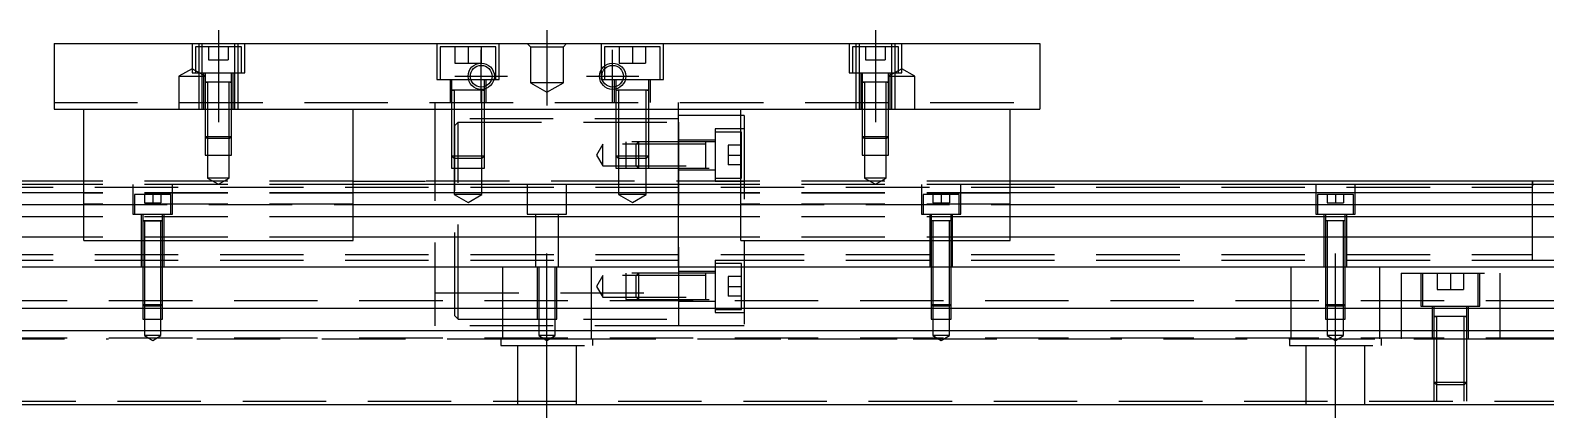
# Model space of a CAD drawing. Extents: x -10 to 569, y -283 to 77.
# Drawn here: x 121.4 to 352, y -223.6 to -164.6 of the extents above; entities that cross this region are included whole.
import ezdxf

# ---------------------------------------------------------------- set-up
doc = ezdxf.new("R2010")
doc.units = 0
doc.linetypes.add('CENTER', pattern=[50.8, 31.75, -6.35, 6.35, -6.35])
doc.linetypes.add('DASHED', pattern=[19.05, 12.7, -6.35])
doc.layers.get('0').update_dxf_attribs({"linetype": 'CONTINUOUS'})
doc.layers.add('CENTER', color=1, linetype='CENTER')

msp = doc.modelspace()

# ---------------------------------------------------------------- linework, layer by layer
at = {"color": 7, "linetype": 'CONTINUOUS'}
for p, q in [((125, -166.61), (275, -166.61)), ((125, -166.61), (125, -176.61)), ((275, -166.61), (275, -176.61)), ((125, -176.61), (275, -176.61)), ((129.5, -196.61), (129.5, -176.61)), ((170.5, -196.61), (170.5, -176.61)), ((183, -188.11), (183, -176.61)), ((220, -188.11), (220, -176.61)), ((229.5, -196.61), (229.5, -176.61)), ((270.5, -196.61), (270.5, -176.61)), ((229.5, -177.61), (220, -177.61)), ((129.5, -188.11), (0, -188.11)), ((129.5, -187.61), (60.5, -187.61)), ((170.5, -187.61), (181.5, -187.61)), ((229.5, -188.11), (170.5, -188.11)), ((350, -187.61), (270.5, -187.61)), ((400, -188.11), (270.5, -188.11)), ((350, -193.61), (350, -187.61)), ((350, -199.61), (350, -187.61)), ((350, -188.11), (350, -187.61)), ((355, -187.61), (350, -187.61)), ((350, -198.74), (350, -188.49)), ((129.5, -189.36), (0, -189.36)), ((0, -191.14), (129.5, -191.14)), ((229.5, -189.36), (170.5, -189.36)), ((170.5, -191.14), (229.5, -191.14)), ((400, -189.36), (270.5, -189.36)), ((270.5, -191.14), (400, -191.14)), ((129.5, -193.03), (0, -193.03)), ((229.5, -193.03), (170.5, -193.03)), ((400, -193.03), (270.5, -193.03)), ((129.5, -196.09), (0, -196.09)), ((129.5, -196.61), (170.5, -196.61)), ((229.5, -196.09), (170.5, -196.09)), ((229.5, -196.61), (270.5, -196.61)), ((400, -196.09), (270.5, -196.09)), ((0, -200.61), (400, -200.61)), ((350, -199.61), (350, -198.74)), ((0, -206.91), (400, -206.91)), ((0, -210.31), (400, -210.31)), ((0, -221.61), (400, -221.61))]:
    msp.add_line(p, q, dxfattribs=at)
at = {"color": 3, "linetype": 'DASHED'}
for p, q in [((146, -166.61), (146, -171.11)), ((153.5, -167.11), (146.5, -167.11)), ((146.5, -167.11), (146.5, -171.11)), ((147, -166.61), (147, -167.11)), ((147, -167.11), (147, -171.11)), ((147.5, -166.61), (147.5, -176.61)), ((148.5, -167.11), (148.5, -169.11)), ((150, -167.11), (150, -169.11)), ((151.5, -167.11), (151.5, -169.11)), ((152.5, -176.61), (152.5, -166.61)), ((153, -167.11), (153, -166.61)), ((153, -171.11), (153, -167.11)), ((153.5, -171.11), (153.5, -167.11)), ((154, -171.11), (154, -166.61)), ((183.25, -166.61), (183.25, -172.11)), ((192.25, -167.11), (183.75, -167.11)), ((183.75, -167.11), (183.75, -172.11)), ((186, -167.11), (186, -169.61)), ((188, -167.11), (188, -169.61)), ((190, -167.11), (190, -169.61)), ((192.25, -172.11), (192.25, -167.11)), ((192.75, -172.11), (192.75, -166.61)), ((197.5, -167.11), (197, -166.61)), ((197.5, -167.11), (197.5, -172.61)), ((197.5, -167.11), (202.5, -167.11)), ((202.5, -167.11), (203, -166.61)), ((202.5, -172.61), (202.5, -167.11)), ((208.25, -166.61), (208.25, -172.11)), ((217.25, -167.11), (208.75, -167.11)), ((208.75, -167.11), (208.75, -170.05)), ((211, -167.11), (211, -169.61)), ((213, -167.11), (213, -169.61)), ((215, -167.11), (215, -169.61)), ((217.25, -172.11), (217.25, -167.11)), ((217.75, -172.11), (217.75, -166.61)), ((246, -166.61), (246, -171.11)), ((253.5, -167.11), (246.5, -167.11)), ((246.5, -167.11), (246.5, -171.11)), ((247, -166.61), (247, -167.11)), ((247, -167.11), (247, -171.11)), ((247.5, -166.61), (247.5, -176.61)), ((248.5, -167.11), (248.5, -169.11)), ((250, -167.11), (250, -169.11)), ((251.5, -167.11), (251.5, -169.11)), ((252.5, -176.61), (252.5, -166.61)), ((253, -167.11), (253, -166.61)), ((253, -171.11), (253, -167.11)), ((253.5, -171.11), (253.5, -167.11)), ((254, -171.11), (254, -166.61)), ((146, -170.46), (144, -171.61)), ((148, -171.61), (146, -170.46)), ((148.5, -169.11), (150, -169.11)), ((150, -169.11), (151.5, -169.11)), ((186, -169.61), (188, -169.61)), ((188, -169.61), (190, -169.61)), ((208.75, -170.05), (208.75, -170.53)), ((208.75, -170.53), (208.75, -172.11)), ((211, -169.61), (213, -169.61)), ((213, -169.61), (215, -169.61)), ((248.5, -169.11), (250, -169.11)), ((250, -169.11), (251.5, -169.11)), ((254, -170.46), (252, -171.61)), ((256, -171.61), (254, -170.46)), ((144, -171.61), (148, -171.61)), ((144, -171.61), (144, -176.61)), ((146, -171.11), (154, -171.11)), ((147, -171.11), (147, -176.61)), ((147.75, -171.11), (147.75, -176.61)), ((148, -171.11), (148, -172.51)), ((152, -172.51), (148, -172.51)), ((152, -172.51), (148, -172.51)), ((148, -172.51), (148.22, -172.51)), ((148.22, -172.51), (148, -172.51)), ((148, -172.51), (148, -172.52)), ((148, -172.51), (148, -172.51)), ((148, -172.51), (148, -176.61)), ((151.78, -172.51), (148.22, -172.51)), ((148.35, -172.51), (148.35, -176.61)), ((151.65, -176.61), (151.65, -172.51)), ((151.78, -172.51), (152, -172.51)), ((152, -172.51), (151.78, -172.51)), ((152, -172.51), (152, -171.11)), ((152, -172.52), (152, -172.51)), ((152, -176.61), (152, -172.51)), ((152, -172.51), (152, -172.51)), ((152.25, -176.61), (152.25, -171.11)), ((153, -176.61), (153, -171.11)), ((183.25, -172.11), (192.75, -172.11)), ((185.25, -172.11), (185.25, -175.61)), ((185.5, -172.11), (185.5, -173.71)), ((190.5, -173.18), (190.5, -172.11)), ((190.75, -175.61), (190.75, -172.11)), ((197.5, -172.61), (200, -174.05)), ((202.5, -172.61), (197.5, -172.61)), ((200, -174.05), (202.5, -172.61)), ((208.25, -172.11), (217.75, -172.11)), ((210.25, -172.11), (210.25, -175.61)), ((210.5, -172.11), (210.5, -173.18)), ((215.5, -173.71), (215.5, -172.11)), ((215.75, -175.61), (215.75, -172.11)), ((246, -171.11), (254, -171.11)), ((247, -171.11), (247, -176.61)), ((247.75, -171.11), (247.75, -176.61)), ((248, -171.11), (248, -172.51)), ((252, -172.51), (248, -172.51)), ((252, -172.51), (248, -172.51)), ((252, -172.51), (248, -172.51)), ((248, -172.51), (248.22, -172.51)), ((248.22, -172.51), (248, -172.51)), ((248, -172.51), (248, -172.52)), ((248, -172.51), (248, -172.51)), ((248, -172.51), (248, -176.61)), ((251.78, -172.51), (248.22, -172.51)), ((248.35, -172.51), (248.35, -176.61)), ((251.65, -176.61), (251.65, -172.51)), ((251.78, -172.51), (252, -172.51)), ((252, -172.51), (251.78, -172.51)), ((252, -172.51), (252, -171.11)), ((252, -171.61), (256, -171.61)), ((252, -172.52), (252, -172.51)), ((252, -176.61), (252, -172.51)), ((252, -172.51), (252, -172.51)), ((252.25, -176.61), (252.25, -171.11)), ((253, -176.61), (253, -171.11)), ((256, -176.61), (256, -171.61)), ((190.5, -173.71), (185.5, -173.71)), ((190.5, -173.71), (185.5, -173.71)), ((190.5, -173.71), (185.5, -173.71)), ((185.5, -173.71), (185.76, -173.71)), ((185.76, -173.71), (185.5, -173.71)), ((185.5, -173.71), (185.5, -173.72)), ((185.5, -173.71), (185.5, -173.71)), ((185.5, -173.71), (185.5, -175.61)), ((190.01, -173.71), (185.76, -173.71)), ((185.9, -173.71), (185.9, -175.61)), ((190.24, -173.71), (190.01, -173.71)), ((190.1, -175.61), (190.1, -173.71)), ((190.24, -173.71), (190.5, -173.71)), ((190.5, -173.71), (190.24, -173.71)), ((190.5, -173.55), (190.5, -173.18)), ((190.5, -173.71), (190.5, -173.55)), ((190.5, -173.72), (190.5, -173.71)), ((190.5, -175.61), (190.5, -173.71)), ((190.5, -173.71), (190.5, -173.71)), ((210.5, -173.18), (210.5, -173.55)), ((210.5, -173.55), (210.5, -173.71)), ((215.5, -173.71), (210.5, -173.71)), ((215.5, -173.71), (210.5, -173.71)), ((210.5, -173.71), (210.76, -173.71)), ((210.76, -173.71), (210.5, -173.71)), ((210.5, -173.71), (210.5, -173.72)), ((210.5, -173.71), (210.5, -173.71)), ((210.5, -173.71), (210.5, -175.61)), ((215.24, -173.71), (210.76, -173.71)), ((210.9, -173.71), (210.9, -175.61)), ((215.1, -175.61), (215.1, -173.71)), ((215.24, -173.71), (215.5, -173.71)), ((215.5, -173.71), (215.24, -173.71)), ((215.5, -173.72), (215.5, -173.71)), ((215.5, -175.61), (215.5, -173.71)), ((215.5, -173.71), (215.5, -173.71)), ((125, -175.61), (275, -175.61)), ((148, -176.61), (148, -180.76)), ((148, -176.61), (148, -180.76)), ((148.35, -176.61), (148.35, -181.11)), ((151.65, -181.11), (151.65, -176.61)), ((152, -180.76), (152, -176.61)), ((152, -180.76), (152, -176.61)), ((183, -176.61), (183, -175.61)), ((185.5, -175.61), (185.5, -176.61)), ((185.5, -175.61), (185.5, -176.61)), ((185.5, -176.61), (185.5, -183.71)), ((185.5, -176.61), (185.5, -183.71)), ((185.9, -175.61), (185.9, -176.61)), ((185.9, -176.61), (185.9, -184.11)), ((190.1, -176.61), (190.1, -175.61)), ((190.1, -184.11), (190.1, -176.61)), ((190.5, -176.61), (190.5, -175.61)), ((190.5, -176.61), (190.5, -175.61)), ((190.5, -183.71), (190.5, -176.61)), ((190.5, -183.71), (190.5, -176.61)), ((210.5, -175.61), (210.5, -176.61)), ((210.5, -175.61), (210.5, -176.61)), ((210.5, -176.61), (210.5, -183.71)), ((210.5, -176.61), (210.5, -183.71)), ((210.9, -175.61), (210.9, -176.61)), ((210.9, -176.61), (210.9, -184.11)), ((215.1, -176.61), (215.1, -175.61)), ((215.1, -184.11), (215.1, -176.61)), ((215.5, -176.61), (215.5, -175.61)), ((215.5, -176.61), (215.5, -175.61)), ((215.5, -183.71), (215.5, -176.61)), ((215.5, -183.71), (215.5, -176.61)), ((220, -176.61), (220, -175.61)), ((248, -176.61), (248, -180.76)), ((248, -176.61), (248, -180.76)), ((248.35, -176.61), (248.35, -181.11)), ((251.65, -181.11), (251.65, -176.61)), ((252, -180.76), (252, -176.61)), ((252, -180.76), (252, -176.61)), ((220, -178.11), (183, -178.11)), ((186.5, -178.61), (186, -179.11)), ((186, -208.11), (186, -179.11)), ((186.5, -206.91), (186.5, -178.61)), ((186.5, -178.61), (220, -178.61)), ((220, -178.61), (220, -208.61)), ((225.6, -179.61), (225.6, -187.61)), ((230, -179.61), (225.6, -179.61)), ((230, -177.61), (229.5, -177.61)), ((230, -177.61), (230, -209.61)), ((148, -180.76), (152, -180.76)), ((148, -180.76), (148, -183.61)), ((148, -180.76), (148.35, -181.11)), ((151.65, -181.11), (148.35, -181.11)), ((148.35, -181.11), (148.35, -183.61)), ((151.65, -181.11), (152, -180.76)), ((151.65, -183.61), (151.65, -181.11)), ((152, -183.61), (152, -180.76)), ((208.5, -181.96), (207.55, -183.61)), ((208.5, -185.26), (208.5, -181.96)), ((224.2, -181.96), (208.5, -181.96)), ((212, -181.61), (212, -185.61)), ((225.6, -181.61), (212, -181.61)), ((213.95, -181.61), (213.6, -181.96)), ((213.6, -185.26), (213.6, -181.96)), ((213.95, -181.61), (213.95, -185.61)), ((215.1, -185.26), (215.1, -181.96)), ((225.6, -181.36), (220, -181.36)), ((224.2, -181.61), (224.19, -181.61)), ((224.2, -185.61), (224.2, -181.61)), ((224.2, -181.83), (224.2, -181.61)), ((224.21, -181.61), (224.2, -181.61)), ((224.2, -183.61), (224.2, -181.61)), ((224.2, -185.61), (224.2, -181.61)), ((224.2, -181.96), (224.2, -181.83)), ((224.2, -183.47), (224.2, -181.96)), ((225.6, -180.11), (225.6, -181.11)), ((226.65, -180.11), (225.6, -180.11)), ((227, -180.11), (226.65, -180.11)), ((229.6, -180.11), (227, -180.11)), ((227.6, -182.11), (227.6, -185.11)), ((229.6, -182.11), (227.6, -182.11)), ((229.6, -187.11), (229.6, -180.11)), ((248, -180.76), (252, -180.76)), ((248, -180.76), (248, -183.61)), ((248, -180.76), (248.35, -181.11)), ((251.65, -181.11), (248.35, -181.11)), ((248.35, -181.11), (248.35, -183.61)), ((251.65, -181.11), (252, -180.76)), ((251.65, -183.61), (251.65, -181.11)), ((252, -183.61), (252, -180.76)), ((148, -183.61), (152, -183.61)), ((148.35, -183.61), (148.35, -187.11)), ((151.65, -187.11), (151.65, -183.61)), ((185.5, -183.71), (190.5, -183.71)), ((185.5, -183.71), (185.5, -185.61)), ((185.5, -183.71), (185.9, -184.11)), ((190.1, -184.11), (185.9, -184.11)), ((185.9, -184.11), (185.9, -185.61)), ((190.1, -184.11), (190.5, -183.71)), ((190.1, -185.61), (190.1, -184.11)), ((190.5, -185.61), (190.5, -183.71)), ((207.55, -183.61), (208.5, -185.26)), ((210.5, -183.71), (215.5, -183.71)), ((210.5, -183.71), (210.5, -185.61)), ((210.5, -183.71), (210.9, -184.11)), ((215.1, -184.11), (210.9, -184.11)), ((210.9, -184.11), (210.9, -185.61)), ((215.1, -184.11), (215.5, -183.71)), ((215.1, -185.61), (215.1, -184.11)), ((215.5, -185.61), (215.5, -183.71)), ((224.2, -185.39), (224.2, -183.75)), ((227.6, -183.61), (229.6, -183.61)), ((248, -183.61), (252, -183.61)), ((248.35, -183.61), (248.35, -187.11)), ((251.65, -187.11), (251.65, -183.61)), ((185.5, -185.61), (190.5, -185.61)), ((185.9, -185.61), (185.9, -189.61)), ((190.1, -189.61), (190.1, -185.61)), ((208.5, -185.26), (224.2, -185.26)), ((210.5, -185.61), (215.5, -185.61)), ((210.9, -185.61), (210.9, -189.61)), ((212, -185.61), (225.6, -185.61)), ((213.6, -185.26), (213.95, -185.61)), ((215.1, -189.61), (215.1, -185.61)), ((220, -185.86), (225.6, -185.86)), ((229.6, -185.11), (227.6, -185.11)), ((55, -188.49), (350, -188.49)), ((170.5, -187.61), (129.5, -187.61)), ((170.5, -188.11), (129.5, -188.11)), ((137, -188.11), (137, -192.61)), ((143, -192.61), (143, -188.11)), ((151.65, -187.11), (148.35, -187.11)), ((148.35, -187.11), (150, -188.06)), ((150, -188.06), (151.65, -187.11)), ((270.5, -187.61), (181.5, -187.61)), ((183, -209.61), (183, -188.11)), ((197, -188.11), (197, -192.61)), ((203, -192.61), (203, -188.11)), ((220, -200.61), (220, -188.11)), ((225.6, -187.11), (229.6, -187.11)), ((225.6, -187.61), (230, -187.61)), ((270.5, -188.11), (229.5, -188.11)), ((251.65, -187.11), (248.35, -187.11)), ((248.35, -187.11), (250, -188.06)), ((250, -188.06), (251.65, -187.11)), ((257, -188.11), (257, -192.61)), ((263, -192.61), (263, -188.11)), ((317, -188.11), (317, -192.61)), ((323, -192.61), (323, -188.11)), ((350, -187.61), (350, -188.28)), ((350, -193.41), (350, -188.11)), ((170.5, -189.36), (129.5, -189.36)), ((170.5, -189.41), (129.5, -189.41)), ((170.5, -191.11), (129.5, -191.11)), ((129.5, -191.14), (170.5, -191.14)), ((142.75, -189.61), (137.25, -189.61)), ((137.25, -189.61), (137.25, -192.61)), ((138.75, -189.61), (138.75, -190.91)), ((138.75, -190.91), (140, -190.91)), ((140, -189.61), (140, -190.91)), ((140, -190.91), (141.25, -190.91)), ((141.25, -189.61), (141.25, -190.91)), ((142.75, -192.61), (142.75, -189.61)), ((190.1, -189.61), (185.9, -189.61)), ((185.9, -189.61), (188, -190.82)), ((188, -190.82), (190.1, -189.61)), ((215.1, -189.61), (210.9, -189.61)), ((210.9, -189.61), (213, -190.82)), ((213, -190.82), (215.1, -189.61)), ((270.5, -189.36), (229.5, -189.36)), ((270.5, -189.41), (229.5, -189.41)), ((270.5, -191.11), (229.5, -191.11)), ((229.5, -191.14), (270.5, -191.14)), ((262.75, -189.61), (257.25, -189.61)), ((257.25, -189.61), (257.25, -192.61)), ((258.75, -189.61), (258.75, -190.91)), ((258.75, -190.91), (260, -190.91)), ((260, -189.61), (260, -190.91)), ((260, -190.91), (261.25, -190.91)), ((261.25, -189.61), (261.25, -190.91)), ((262.75, -192.61), (262.75, -189.61)), ((322.75, -189.61), (317.25, -189.61)), ((317.25, -189.61), (317.25, -192.61)), ((318.75, -189.61), (318.75, -190.91)), ((318.75, -190.91), (320, -190.91)), ((320, -189.61), (320, -190.91)), ((320, -190.91), (321.25, -190.91)), ((321.25, -189.61), (321.25, -190.91)), ((322.75, -192.61), (322.75, -189.61)), ((170.5, -193.03), (129.5, -193.03)), ((137, -192.61), (143, -192.61)), ((138.25, -192.61), (138.25, -200.61)), ((138.5, -192.61), (138.5, -193.61)), ((141.5, -193.61), (138.5, -193.61)), ((140, -193.61), (138.5, -193.61)), ((141.5, -193.61), (138.5, -193.61)), ((138.5, -193.61), (138.62, -193.61)), ((138.62, -193.61), (138.5, -193.61)), ((138.5, -193.61), (138.5, -193.61)), ((138.5, -193.61), (138.5, -200.61)), ((138.5, -193.61), (138.5, -193.62)), ((138.62, -193.61), (141.38, -193.61)), ((140, -193.61), (138.62, -193.61)), ((138.75, -193.61), (138.75, -200.61)), ((141.5, -193.61), (140, -193.61)), ((141.38, -193.61), (140, -193.61)), ((141.25, -200.61), (141.25, -193.61)), ((141.38, -193.61), (141.5, -193.61)), ((141.5, -193.61), (141.38, -193.61)), ((141.5, -193.61), (141.5, -192.61)), ((141.5, -200.61), (141.5, -193.61)), ((141.5, -193.61), (141.5, -193.61)), ((141.5, -193.62), (141.5, -193.61)), ((141.75, -200.61), (141.75, -192.61)), ((197, -192.61), (203, -192.61)), ((198.25, -192.61), (198.25, -200.61)), ((201.75, -200.61), (201.75, -192.61)), ((270.5, -193.03), (229.5, -193.03)), ((257, -192.61), (263, -192.61)), ((258.25, -192.61), (258.25, -200.61)), ((258.5, -192.61), (258.5, -193.61)), ((260, -193.61), (258.5, -193.61)), ((258.62, -193.61), (258.5, -193.61)), ((258.5, -193.61), (258.5, -193.61)), ((258.5, -193.61), (258.5, -200.61)), ((258.5, -193.61), (258.5, -193.62)), ((260, -193.61), (258.62, -193.61)), ((258.75, -193.61), (258.75, -200.61)), ((261.5, -193.61), (260, -193.61)), ((261.38, -193.61), (260, -193.61)), ((261.25, -200.61), (261.25, -193.61)), ((261.5, -193.61), (261.38, -193.61)), ((261.5, -193.61), (261.5, -192.61)), ((261.5, -200.61), (261.5, -193.61)), ((261.5, -193.61), (261.5, -193.61)), ((261.5, -193.62), (261.5, -193.61)), ((261.75, -200.61), (261.75, -192.61)), ((317, -192.61), (323, -192.61)), ((318.25, -192.61), (318.25, -200.61)), ((318.5, -192.61), (318.5, -193.61)), ((318.5, -193.61), (318.5, -193.61)), ((320, -193.61), (318.5, -193.61)), ((318.62, -193.61), (318.5, -193.61)), ((318.5, -193.61), (318.5, -200.61)), ((318.5, -193.61), (318.5, -193.62)), ((320, -193.61), (318.62, -193.61)), ((318.75, -193.61), (318.75, -200.61)), ((321.5, -193.61), (320, -193.61)), ((321.38, -193.61), (320, -193.61)), ((321.25, -200.61), (321.25, -193.61)), ((321.5, -193.61), (321.38, -193.61)), ((321.5, -193.61), (321.5, -192.61)), ((321.5, -193.61), (321.5, -193.61)), ((321.5, -200.61), (321.5, -193.61)), ((321.5, -193.62), (321.5, -193.61)), ((321.75, -200.61), (321.75, -192.61)), ((350, -199.61), (350, -193.41)), ((170.5, -196.09), (129.5, -196.09)), ((170.5, -196.11), (129.5, -196.11)), ((270.5, -196.09), (229.5, -196.09)), ((270.5, -196.11), (229.5, -196.11)), ((55, -198.74), (350, -198.74)), ((55, -199.61), (350, -199.61)), ((138.5, -200.61), (138.5, -206.36)), ((138.5, -200.61), (138.5, -206.36)), ((138.75, -200.61), (138.75, -206.61)), ((141.25, -206.61), (141.25, -200.61)), ((141.5, -206.36), (141.5, -200.61)), ((141.5, -206.36), (141.5, -200.61)), ((193.29, -211.61), (193.29, -200.61)), ((198.5, -200.61), (198.5, -206.91)), ((198.75, -200.61), (198.75, -208.61)), ((201.25, -208.61), (201.25, -200.61)), ((201.5, -206.91), (201.5, -200.61)), ((206.71, -200.61), (206.71, -211.61)), ((225.6, -199.61), (225.6, -207.61)), ((225.6, -199.61), (230, -199.61)), ((229.6, -200.11), (225.6, -200.11)), ((229.6, -206.91), (229.6, -200.11)), ((258.5, -200.61), (258.5, -206.36)), ((258.5, -200.61), (258.5, -206.36)), ((258.75, -200.61), (258.75, -206.61)), ((261.25, -206.61), (261.25, -200.61)), ((261.5, -206.36), (261.5, -200.61)), ((261.5, -206.36), (261.5, -200.61)), ((313.29, -211.61), (313.29, -200.61)), ((318.5, -200.61), (318.5, -206.36)), ((318.5, -200.61), (318.5, -206.36)), ((318.75, -200.61), (318.75, -206.61)), ((321.25, -206.61), (321.25, -200.61)), ((321.5, -206.36), (321.5, -200.61)), ((321.5, -206.36), (321.5, -200.61)), ((326.71, -200.61), (326.71, -211.61)), ((350, -199.61), (350, -199.61)), ((350, -199.61), (350, -199.61)), ((350, -199.61), (355, -199.61)), ((350, -199.61), (350, -199.61)), ((208.5, -201.96), (207.55, -203.61)), ((208.5, -205.26), (208.5, -201.96)), ((224.2, -201.96), (208.5, -201.96)), ((212, -201.61), (212, -205.61)), ((225.6, -201.61), (212, -201.61)), ((213.95, -201.61), (213.6, -201.96)), ((213.6, -205.26), (213.6, -201.96)), ((213.95, -201.61), (213.95, -205.61)), ((225.6, -201.36), (220, -201.36)), ((224.2, -201.61), (224.19, -201.61)), ((224.2, -205.61), (224.2, -201.61)), ((224.2, -201.83), (224.2, -201.61)), ((224.21, -201.61), (224.2, -201.61)), ((224.2, -203.61), (224.2, -201.61)), ((224.2, -205.61), (224.2, -201.61)), ((224.2, -201.96), (224.2, -201.83)), ((224.2, -203.47), (224.2, -201.96)), ((227.6, -202.11), (227.6, -205.11)), ((229.6, -202.11), (227.6, -202.11)), ((330, -201.61), (345, -201.61)), ((330, -201.61), (330, -206.91)), ((333, -201.61), (333, -206.61)), ((333.25, -201.61), (333.25, -206.61)), ((335.5, -201.61), (335.5, -204.11)), ((337.5, -201.61), (337.5, -204.11)), ((339.5, -201.61), (339.5, -204.11)), ((341.75, -206.61), (341.75, -201.61)), ((342, -206.61), (342, -201.61)), ((345, -201.61), (345, -206.91)), ((183, -204.61), (220, -204.61)), ((207.55, -203.61), (208.5, -205.26)), ((224.2, -205.39), (224.2, -203.75)), ((227.6, -203.61), (229.6, -203.61)), ((229.6, -205.11), (227.6, -205.11)), ((335.5, -204.11), (337.5, -204.11)), ((337.5, -204.11), (339.5, -204.11)), ((0, -205.76), (400, -205.76)), ((138.5, -206.36), (141.5, -206.36)), ((138.5, -206.36), (138.5, -206.91)), ((138.5, -206.36), (138.75, -206.61)), ((138.5, -206.91), (138.5, -208.61)), ((141.25, -206.61), (138.75, -206.61)), ((138.75, -206.61), (138.75, -208.61)), ((141.25, -206.61), (141.5, -206.36)), ((141.25, -208.61), (141.25, -206.61)), ((141.5, -206.91), (141.5, -206.36)), ((141.5, -208.61), (141.5, -206.91)), ((186.5, -208.61), (186.5, -206.91)), ((198.5, -206.91), (198.5, -208.61)), ((201.5, -208.61), (201.5, -206.91)), ((208.5, -205.26), (224.2, -205.26)), ((212, -205.61), (225.6, -205.61)), ((213.6, -205.26), (213.95, -205.61)), ((220, -205.86), (225.6, -205.86)), ((220, -206.91), (220, -209.61)), ((225.6, -206.91), (225.6, -207.11)), ((225.6, -207.11), (228.5, -207.11)), ((228.5, -207.11), (229.6, -207.11)), ((229.6, -207.11), (229.6, -206.91)), ((258.5, -206.36), (261.5, -206.36)), ((258.5, -206.36), (258.5, -206.91)), ((258.5, -206.36), (258.75, -206.61)), ((258.5, -206.91), (258.5, -208.61)), ((261.25, -206.61), (258.75, -206.61)), ((258.75, -206.61), (258.75, -208.61)), ((261.25, -206.61), (261.5, -206.36)), ((261.25, -208.61), (261.25, -206.61)), ((261.5, -206.91), (261.5, -206.36)), ((261.5, -208.61), (261.5, -206.91)), ((318.5, -206.36), (321.5, -206.36)), ((318.5, -206.36), (318.5, -206.91)), ((318.5, -206.36), (318.75, -206.61)), ((318.5, -206.91), (318.5, -208.61)), ((321.25, -206.61), (318.75, -206.61)), ((318.75, -206.61), (318.75, -208.61)), ((321.25, -206.61), (321.5, -206.36)), ((321.25, -208.61), (321.25, -206.61)), ((321.5, -206.91), (321.5, -206.36)), ((321.5, -208.61), (321.5, -206.91)), ((330, -206.91), (330, -210.31)), ((333, -206.61), (342, -206.61)), ((334.75, -206.61), (334.75, -211.61)), ((335, -206.61), (335, -206.91)), ((335, -206.91), (335, -208.21)), ((340, -206.91), (340, -206.61)), ((340, -208.21), (340, -206.91)), ((340.25, -211.61), (340.25, -206.61)), ((345, -206.91), (345, -210.31)), ((138.5, -208.61), (141.5, -208.61)), ((138.75, -208.61), (138.75, -211.11)), ((141.25, -211.11), (141.25, -208.61)), ((220, -209.61), (183, -209.61)), ((186, -208.11), (186.5, -208.61)), ((186.5, -208.61), (220, -208.61)), ((198.5, -208.61), (201.5, -208.61)), ((198.75, -208.61), (198.75, -211.11)), ((201.25, -211.11), (201.25, -208.61)), ((230, -209.61), (220, -209.61)), ((225.6, -207.61), (230, -207.61)), ((258.5, -208.61), (261.5, -208.61)), ((258.75, -208.61), (258.75, -211.11)), ((261.25, -211.11), (261.25, -208.61)), ((318.5, -208.61), (321.5, -208.61)), ((318.75, -208.61), (318.75, -211.11)), ((321.25, -211.11), (321.25, -208.61)), ((340, -208.21), (335, -208.21)), ((340, -208.21), (335, -208.21)), ((335, -208.21), (335.26, -208.21)), ((335.26, -208.21), (335, -208.21)), ((335, -208.21), (335, -208.21)), ((335, -208.21), (335, -210.31)), ((335, -208.21), (335, -208.21)), ((339.74, -208.21), (335.26, -208.21)), ((335.4, -208.21), (335.4, -210.31)), ((339.6, -210.31), (339.6, -208.21)), ((339.74, -208.21), (340, -208.21)), ((340, -208.21), (339.74, -208.21)), ((340, -210.31), (340, -208.21)), ((340, -208.21), (340, -208.21)), ((340, -208.21), (340, -208.21)), ((0, -211.46), (400, -211.46)), ((56.71, -211.61), (133.29, -211.61)), ((141.25, -211.11), (138.75, -211.11)), ((138.75, -211.11), (140, -211.83)), ((140, -211.83), (141.25, -211.11)), ((146.71, -211.61), (253.29, -211.61)), ((193, -211.61), (193, -212.61)), ((193.29, -211.61), (206.71, -211.61)), ((201.25, -211.11), (198.75, -211.11)), ((198.75, -211.11), (200, -211.83)), ((200, -211.83), (201.25, -211.11)), ((207, -212.61), (207, -211.61)), ((236.71, -211.61), (343.29, -211.61)), ((261.25, -211.11), (258.75, -211.11)), ((258.75, -211.11), (260, -211.83)), ((260, -211.83), (261.25, -211.11)), ((313, -211.61), (313, -212.61)), ((313.29, -211.61), (326.71, -211.61)), ((321.25, -211.11), (318.75, -211.11)), ((318.75, -211.11), (320, -211.83)), ((320, -211.83), (321.25, -211.11)), ((327, -212.61), (327, -211.61)), ((330, -210.31), (330, -211.61)), ((335, -210.31), (335, -211.61)), ((335, -211.61), (335, -218.21)), ((335, -211.61), (335, -218.21)), ((335.4, -210.31), (335.4, -211.61)), ((335.4, -211.61), (335.4, -218.61)), ((339.6, -211.61), (339.6, -210.31)), ((339.6, -218.61), (339.6, -211.61)), ((340, -211.61), (340, -210.31)), ((340, -218.21), (340, -211.61)), ((340, -218.21), (340, -211.61)), ((343.29, -211.61), (356.71, -211.61)), ((345, -210.31), (345, -211.61)), ((193, -212.61), (207, -212.61)), ((195.5, -212.61), (195.5, -221.61)), ((204.5, -221.61), (204.5, -212.61)), ((313, -212.61), (327, -212.61)), ((315.5, -212.61), (315.5, -221.61)), ((324.5, -221.61), (324.5, -212.61)), ((335, -218.21), (340, -218.21)), ((335, -218.21), (335, -221.11)), ((335, -218.21), (335.4, -218.61)), ((339.6, -218.61), (335.4, -218.61)), ((335.4, -218.61), (335.4, -221.11)), ((339.6, -218.61), (340, -218.21)), ((339.6, -221.11), (339.6, -218.61)), ((340, -221.11), (340, -218.21)), ((77.5, -221.11), (400, -221.11))]:
    msp.add_line(p, q, dxfattribs=at)
at = {"color": 3, "linetype": 'CONTINUOUS'}
for centre in [(190, -171.61), (210, -171.61)]:
    msp.add_circle(centre, 2, dxfattribs=at)
at = {"color": 7, "linetype": 'CONTINUOUS'}
for centre in [(190, -171.61), (210, -171.61)]:
    msp.add_circle(centre, 1.65, dxfattribs=at)
at = {"layer": 'CENTER', "color": 1, "linetype": 'CENTER'}
for p, q in [((150, -164.61), (150, -178.61)), ((200, -164.61), (200, -176.05)), ((250, -164.61), (250, -178.61)), ((190, -175.61), (190, -167.61)), ((210, -175.61), (210, -167.61)), ((186, -171.61), (194, -171.61)), ((206, -171.61), (214, -171.61)), ((200, -223.61), (200, -198.61)), ((320, -223.61), (320, -198.61))]:
    msp.add_line(p, q, dxfattribs=at)

doc.saveas('drawing.dxf')
